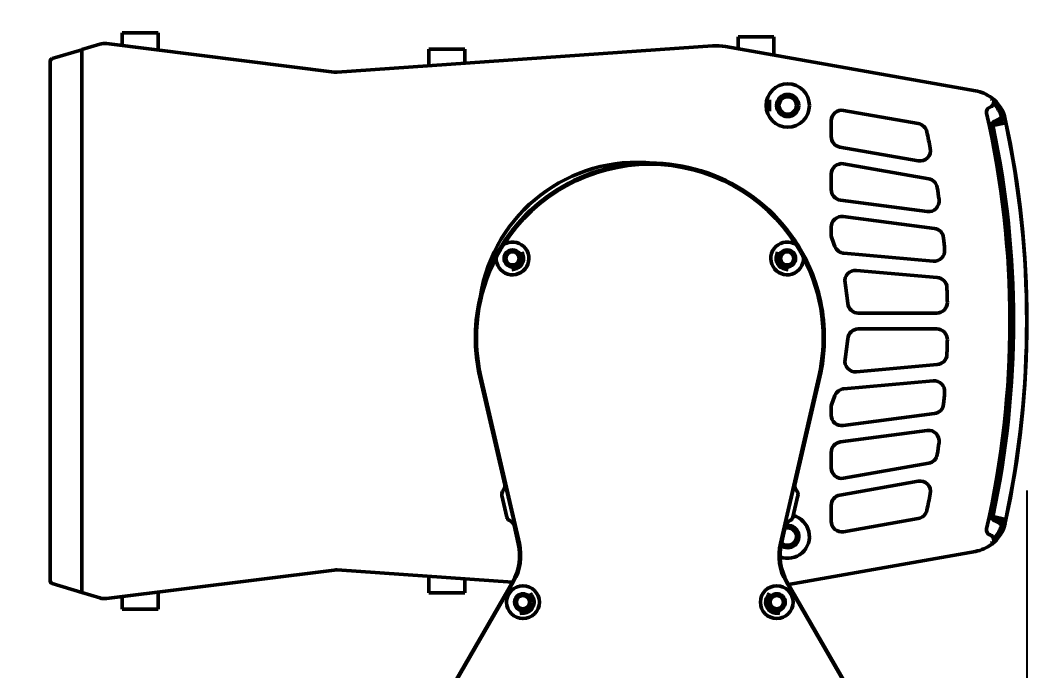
# Model space of a CAD drawing. Header units: millimetres. Extents: x 100 to 5488, y 100 to 4218.
# Drawn here: x 5159.2 to 5349.6, y 1437 to 1560.1 of the extents above; entities that cross this region are included whole.
import ezdxf

# ---------------------------------------------------------------- set-up
doc = ezdxf.new("R2010")
doc.units = ezdxf.units.MM
doc.header["$LTSCALE"] = 20
doc.layers.add('Dimension (ANSI)', color=7, linetype='Continuous', lineweight=25)
doc.layers.add('Visible (ANSI)', color=7, linetype='Continuous', lineweight=50)
doc.styles.add('My Text', font='tahoma.ttf')
doc.dimstyles.new('My Dimension - mm [in] (ANSI)', dxfattribs={"dimscale": 20, "dimtxt": 0.7, "dimasz": 2.5, "dimexe": 3.175, "dimexo": 1.6002, "dimgap": 0.8, "dimtad": 0, "dimtoh": 1, "dimrnd": 1e-08, "dimzin": 4, "dimdsep": 46, "dimtxsty": 'My Text', "dimcen": 0.09, "dimdle": 10, "dimclrd": 1, "dimclre": 1, "dimclrt": 1, "dimadec": 1, "dimazin": 1, "dimtfac": 4.354286, "dimtofl": 0, "dimtmove": 0, "dimatfit": 3, "dimfxl": 1, "dimtolj": 1, "dimtzin": 4, "dimlwd": -1, "dimlwe": -1, "dimarcsym": 0})

# ---------------------------------------------------------------- blocks, each defined once
blk = doc.blocks.new('*D22')
at = {"layer": 'Defpoints', "color": 0, "transparency": 16777216}
for p in [(5349.57, 1503.17), (5164.87, 1454.57), (5164.87, 1247.03)]:
    blk.add_point(p, dxfattribs=at)
at = {"layer": 'Dimension (ANSI)', "color": 1, "transparency": 16777216}
for p, q in [((5349.57, 1471.16), (5349.57, 1183.53)), ((5164.87, 1422.57), (5164.87, 1183.53)), ((5164.87, 1247.03), (5114.87, 1247.03)), ((5299.57, 1247.03), (5214.87, 1247.03))]:
    blk.add_line(p, q, dxfattribs=at)
for points in [[(5214.87, 1255.36), (5214.87, 1238.7), (5164.87, 1247.03)], [(5299.57, 1255.36), (5299.57, 1238.7), (5349.57, 1247.03)]]:
    blk.add_solid(points, dxfattribs=at)
at = {"layer": 'Dimension (ANSI)', "color": 1, "transparency": 16777216, "insert": (5007.44, 1256.19), "char_height": 14, "attachment_point": 2, "style": 'My Text'}
blk.add_mtext('\\A1;184.70 mm [7.272 in]', dxfattribs=at)
blk = doc.blocks.new('*D23')
at = {"layer": 'Defpoints', "color": 0, "transparency": 16777216}
for p in [(5011.97, 1557.67), (5178.47, 1557.67), (5258.29, 1311.99)]:
    blk.add_point(p, dxfattribs=at)
at = {"layer": 'Dimension (ANSI)', "color": 1, "transparency": 16777216}
for p, q in [((5061.97, 1651.34), (5011.97, 1651.34)), ((5011.97, 1651.34), (5011.97, 1557.67)), ((5146.47, 1557.67), (4948.47, 1557.67)), ((5011.97, 1361.99), (5011.97, 1507.67)), ((5226.29, 1311.99), (4948.47, 1311.99))]:
    blk.add_line(p, q, dxfattribs=at)
for points in [[(5003.63, 1507.67), (5020.3, 1507.67), (5011.97, 1557.67)], [(5003.63, 1361.99), (5020.3, 1361.99), (5011.97, 1311.99)]]:
    blk.add_solid(points, dxfattribs=at)
at = {"layer": 'Dimension (ANSI)', "color": 1, "transparency": 16777216, "insert": (5169.94, 1660.5), "char_height": 14, "attachment_point": 2, "style": 'My Text'}
blk.add_mtext('\\A1;245.67 mm [9.672 in]', dxfattribs=at)
blk = doc.blocks.new('*D24')
at = {"layer": 'Defpoints', "color": 0, "transparency": 16777216}
for p in [(5102.12, 1557.67), (5178.47, 1557.67), (5232.55, 1338.01)]:
    blk.add_point(p, dxfattribs=at)
at = {"layer": 'Dimension (ANSI)', "color": 1, "transparency": 16777216}
for p, q in [((5152.12, 1607.67), (5102.12, 1607.67)), ((5102.12, 1607.67), (5102.12, 1557.67)), ((5146.47, 1557.67), (5038.62, 1557.67)), ((5102.12, 1388.01), (5102.12, 1507.67)), ((5200.54, 1338.01), (5038.62, 1338.01))]:
    blk.add_line(p, q, dxfattribs=at)
for points in [[(5093.78, 1507.67), (5110.45, 1507.67), (5102.12, 1557.67)], [(5093.78, 1388.01), (5110.45, 1388.01), (5102.12, 1338.01)]]:
    blk.add_solid(points, dxfattribs=at)
at = {"layer": 'Dimension (ANSI)', "color": 1, "transparency": 16777216, "insert": (5260.09, 1616.82), "char_height": 14, "attachment_point": 2, "style": 'My Text'}
blk.add_mtext('\\A1;219.66 mm [8.648 in]', dxfattribs=at)

msp = doc.modelspace()

# ---------------------------------------------------------------- linework, layer by layer
at = {"layer": 'Visible (ANSI)'}
for p, q in [((5178.472, 1557.667), (5185.272, 1557.667)), ((5178.472, 1557.667), (5178.472, 1555.252)), ((5185.272, 1557.667), (5185.272, 1554.402)), ((5294.972, 1556.867), (5301.772, 1556.867)), ((5294.972, 1556.867), (5294.972, 1554.634)), ((5301.772, 1556.867), (5301.772, 1553.435)), ((5165.228, 1552.774), (5170.872, 1554.467)), ((5170.872, 1554.463), (5165.229, 1552.774)), ((5174.256, 1555.518), (5170.872, 1554.503)), ((5170.872, 1554.111), (5170.872, 1554.503)), ((5170.872, 1554.111), (5170.872, 1553.067)), ((5218.587, 1550.238), (5175.504, 1555.623)), ((5290.173, 1555.177), (5219.161, 1550.222)), ((5236.472, 1554.567), (5243.272, 1554.567)), ((5236.472, 1554.567), (5236.472, 1551.43)), ((5243.272, 1554.567), (5243.272, 1551.904)), ((5339.872, 1546.717), (5292.615, 1555.049)), ((5164.872, 1552.294), (5164.872, 1552.295)), ((5164.872, 1552.293), (5164.872, 1552.295)), ((5164.872, 1552.291), (5164.872, 1552.293)), ((5164.872, 1552.291), (5164.872, 1552.286)), ((5164.872, 1552.283), (5164.872, 1552.287)), ((5164.872, 1552.279), (5164.872, 1552.283)), ((5164.872, 1552.279), (5164.872, 1552.273)), ((5170.872, 1553.067), (5170.872, 1453.266)), ((5170.872, 1553.061), (5170.872, 1453.273)), ((5164.872, 1454.574), (5164.872, 1551.76)), ((5339.872, 1546.717), (5339.873, 1546.716)), ((5300.934, 1544.984), (5300.934, 1542.85)), ((5329.073, 1540.497), (5314.947, 1542.988)), ((5342.643, 1543.614), (5342.659, 1543.619)), ((5312.6, 1538.03), (5312.6, 1541.018)), ((5343.177, 1540.146), (5345.623, 1540.666)), ((5344.642, 1541.167), (5345.053, 1541.167)), ((5314.253, 1536.06), (5329.037, 1533.453)), ((5331.039, 1530.054), (5314.947, 1532.891)), ((5312.6, 1528.009), (5312.6, 1530.922)), ((5314.339, 1526.026), (5330.761, 1523.864)), ((5332.129, 1520.658), (5314.861, 1522.931)), ((5312.6, 1519.419), (5312.6, 1520.948)), ((5315.006, 1515.968), (5331.888, 1514.491)), ((5332.661, 1511.412), (5317.355, 1512.751)), ((5332.569, 1504.667), (5317.726, 1504.667)), ((5317.726, 1501.667), (5332.569, 1501.667)), ((5317.355, 1493.583), (5332.661, 1494.922)), ((5246.142, 1492.589), (5250.854, 1472.179)), ((5253.606, 1461.133), (5246.334, 1492.633)), ((5310.252, 1492.633), (5302.98, 1461.133)), ((5305.732, 1472.179), (5310.444, 1492.589)), ((5331.888, 1491.843), (5315.006, 1490.366)), ((5312.6, 1485.385), (5312.6, 1486.915)), ((5314.861, 1483.403), (5332.129, 1485.676)), ((5330.761, 1482.47), (5314.339, 1480.308)), ((5312.6, 1475.412), (5312.6, 1478.325)), ((5314.947, 1473.442), (5331.039, 1476.28)), ((5329.037, 1472.88), (5314.253, 1470.274)), ((5250.291, 1470.172), (5251.228, 1466.114)), ((5250.728, 1471.424), (5250.418, 1470.927)), ((5252.48, 1465.704), (5251.236, 1471.09)), ((5305.35, 1471.09), (5304.106, 1465.704)), ((5305.358, 1466.114), (5306.295, 1470.172)), ((5306.169, 1470.927), (5305.858, 1471.424)), ((5312.6, 1465.315), (5312.6, 1468.304)), ((5251.673, 1465.491), (5252.169, 1465.181)), ((5252.614, 1464.558), (5253.408, 1461.118)), ((5303.178, 1461.118), (5303.972, 1464.558)), ((5304.417, 1465.181), (5304.914, 1465.491)), ((5314.947, 1463.346), (5329.073, 1465.836)), ((5345.623, 1465.667), (5343.177, 1466.187)), ((5344.642, 1465.167), (5345.282, 1465.167)), ((5342.659, 1462.714), (5342.644, 1462.72)), ((5304.539, 1453.387), (5339.873, 1459.617)), ((5175.504, 1450.711), (5218.587, 1456.096)), ((5219.161, 1456.112), (5252.286, 1453.8)), ((5236.472, 1451.767), (5236.472, 1454.904)), ((5164.872, 1454.06), (5164.872, 1454.054)), ((5164.872, 1454.051), (5164.872, 1454.054)), ((5164.872, 1454.046), (5164.872, 1454.051)), ((5164.872, 1454.048), (5164.872, 1454.042)), ((5164.872, 1454.042), (5164.872, 1454.042)), ((5164.872, 1454.039), (5164.872, 1454.041)), ((5164.872, 1454.04), (5164.872, 1454.039)), ((5164.872, 1454.039), (5164.872, 1454.039)), ((5170.872, 1451.867), (5165.228, 1453.56)), ((5170.872, 1451.87), (5165.229, 1453.56)), ((5170.872, 1453.266), (5170.872, 1452.222)), ((5252.315, 1453.85), (5229.824, 1415.057)), ((5230.083, 1415.081), (5252.519, 1453.878)), ((5243.272, 1451.767), (5243.272, 1454.429)), ((5304.067, 1453.878), (5326.503, 1415.081)), ((5326.763, 1415.057), (5304.271, 1453.85)), ((5170.872, 1452.222), (5170.872, 1451.83)), ((5170.872, 1451.83), (5174.256, 1450.815)), ((5178.472, 1448.667), (5178.472, 1451.082)), ((5185.272, 1448.667), (5185.272, 1451.932)), ((5243.272, 1451.767), (5236.472, 1451.767)), ((5185.272, 1448.667), (5178.472, 1448.667))]:
    msp.add_line(p, q, dxfattribs=at)
for centre, radius in [((5304.372, 1543.917), 4.1), ((5304.372, 1543.917), 2.1), ((5304.372, 1543.917), 1.65), ((5252.312, 1515.012), 1.6), ((5252.312, 1515.012), 1.25), ((5304.274, 1515.012), 1.6), ((5304.274, 1515.012), 1.25), ((5254.293, 1450.012), 3.1), ((5302.293, 1450.012), 3.1), ((5254.293, 1450.012), 1.6), ((5254.293, 1450.012), 1.25), ((5302.293, 1450.012), 1.6), ((5302.293, 1450.012), 1.25)]:
    msp.add_circle(centre, radius, dxfattribs=at)
for centre, radius, start, end in [((5175.128, 1552.611), 3.035, 82.87498, 106.69924), ((5290.872, 1545.167), 10.035, 80, 93.99175), ((5165.372, 1552.295), 0.5, 106.69924, 180), ((5218.954, 1553.18), 2.965, 262.87498, 273.99175), ((5338.652, 1539.788), 7.035, 52.3443, 80.01233), ((5338.479, 1539.657), 6.701, 50.83839, 50.83873), ((5338.652, 1539.788), 7.035, 12.2211, 52.3443), ((5338.445, 1539.763), 7, 46.44096, 46.44163), ((5338.48, 1539.658), 7, 46.58582, 46.58635), ((5338.445, 1539.763), 7, 13.63891, 45.94598), ((5338.48, 1539.657), 7, 22.48921, 46.16033), ((5314.6, 1541.018), 2, 80, 180), ((5342.965, 1542.667), 1, 109.16056, 192.83335), ((5338.479, 1539.657), 6.701, 44.21143, 44.21163), ((5338.48, 1539.657), 6.7, 22.48921, 43.94355), ((5169.572, 1503.167), 176.835, 347.16665, 12.83335), ((5345.315, 1538.167), 3.3, 108.83889, 147.27839), ((5345.315, 1538.167), 3, 108.83889, 153.42238), ((5344.024, 1541.953), 0.7, 288.8389, 22.4892), ((5344.024, 1541.953), 1, 288.8389, 22.4892), ((5345.053, 1541.367), 0.2, 270, 13.45379), ((5169.572, 1503.167), 180.035, 347.7789, 12.2211), ((5328.726, 1538.528), 2, 12.52648, 80), ((5169.572, 1503.167), 165.035, 11.41108, 12.52648), ((5169.572, 1503.167), 177.5, 348.07193, 11.92829), ((5169.572, 1503.167), 180, 348.07148, 11.92829), ((5314.6, 1538.03), 2, 180, 260), ((5329.384, 1535.423), 2, 260, 11.41108), ((5345.315, 1538.167), 3, 229.10428, 237.96375), ((5342.663, 1533.928), 2, 42.20492, 57.96375), ((5278.293, 1500.012), 33, 346.16659, 193.83341), ((5278.293, 1500.012), 32.997, 347, 193), ((5275.872, 1503.167), 30, 84.03369, 170.96631), ((5278.293, 1500.012), 32.8, 32.43021, 147.56978), ((5314.6, 1530.922), 2, 80, 180), ((5330.692, 1528.084), 2, 8.79125, 80), ((5314.6, 1528.009), 2, 180, 262.5), ((5169.572, 1503.167), 165.035, 7.99636, 8.79125), ((5331.022, 1525.847), 2, 262.5, 7.99636), ((5314.6, 1520.948), 2, 82.5, 180), ((5331.868, 1518.675), 2, 5.45829, 82.5), ((5252.312, 1515.012), 3.1, 176.65782, 123.34311), ((5304.274, 1515.012), 3.1, 56.65683, 3.34346), ((5314.6, 1519.419), 2, 180, 202.76533), ((5275.872, 1503.167), 40, 20.62331, 22.76533), ((5169.572, 1503.167), 165.035, 4.68503, 5.45829), ((5259.867, 1517.641), 5.899, 193.71823, 199.18996), ((5296.72, 1517.641), 5.898, 340.80909, 346.28085), ((5315.181, 1517.96), 2, 200.62331, 265), ((5332.062, 1516.483), 2, 265, 4.68503), ((5278.293, 1500.012), 32.8, 152.43031, 193), ((5252.312, 1515.012), 2.1, 280.81346, 19.18654), ((5304.274, 1515.012), 2.1, 160.81346, 259.18654), ((5278.293, 1500.012), 32.8, 347, 27.56982), ((5253.812, 1507.155), 5.898, 100.80909, 106.28088), ((5302.774, 1507.155), 5.899, 73.71823, 79.18996), ((5317.18, 1510.758), 2, 85, 190.41366), ((5275.872, 1503.167), 40, 4.78019, 10.41366), ((5332.487, 1509.419), 2, 2.19787, 85), ((5169.572, 1503.167), 165.035, 1.23011, 2.19787), ((5317.726, 1506.667), 2, 184.78019, 270), ((5332.569, 1506.667), 2, 270, 1.23011), ((5317.726, 1499.667), 2, 90, 175.21981), ((5332.569, 1499.667), 2, 358.76989, 90), ((5275.872, 1503.167), 40, 349.58634, 355.21981), ((5169.572, 1503.167), 165.035, 357.80213, 358.76989), ((5332.487, 1496.914), 2, 275, 357.80213), ((5317.18, 1495.575), 2, 169.58634, 275), ((5332.062, 1489.85), 2, 355.31497, 95), ((5315.181, 1488.373), 2, 95, 159.37669), ((5169.572, 1503.167), 165.035, 354.54171, 355.31497), ((5314.6, 1486.915), 2, 157.23467, 180), ((5275.872, 1503.167), 40, 337.23467, 339.37669), ((5331.868, 1487.659), 2, 277.5, 354.54171), ((5314.6, 1485.385), 2, 180, 277.5), ((5331.022, 1480.487), 2, 352.00364, 97.5), ((5314.6, 1478.325), 2, 97.5, 180), ((5169.572, 1503.167), 165.035, 351.20875, 352.00364), ((5330.692, 1478.249), 2, 280, 351.20875), ((5314.6, 1475.412), 2, 180, 280), ((5329.384, 1470.911), 2, 348.58892, 100), ((5314.6, 1468.304), 2, 100, 180), ((5169.572, 1503.167), 165.035, 347.47352, 348.58892), ((5169.59, 1503.167), 177, 348.07154, 349.3996), ((5345.315, 1468.167), 3, 122.03625, 130.89572), ((5342.663, 1472.405), 2, 302.03625, 317.79508), ((5304.372, 1462.417), 4.1, 249.34598, 75.19797), ((5328.726, 1467.806), 2, 280, 347.47352), ((5345.315, 1468.167), 3.3, 212.72161, 251.16111), ((5345.315, 1468.167), 3, 206.57762, 251.16111), ((5304.372, 1462.417), 2.1, 232.70955, 101.50645), ((5314.6, 1465.315), 2, 180, 280), ((5338.652, 1466.545), 7.035, 307.65944, 347.7789), ((5338.684, 1466.613), 7, 310.23673, 345.98989), ((5344.024, 1464.381), 0.7, 337.5108, 71.1611), ((5344.024, 1464.381), 1, 337.5108, 71.1611), ((5345.282, 1464.967), 0.2, 345.98989, 90), ((5304.372, 1462.417), 1.65, 225.13485, 108.86515), ((5342.965, 1463.667), 1, 167.16665, 250.8394), ((5338.48, 1466.676), 6.7, 316.05646, 337.51079), ((5338.48, 1466.676), 7, 313.83967, 337.51079), ((5243.661, 1458.867), 10.003, 329.89537, 13), ((5243.862, 1458.884), 10, 329.95952, 13), ((5312.724, 1458.884), 10, 167, 210.04048), ((5312.925, 1458.867), 10.003, 167, 210.10463), ((5338.652, 1466.545), 7.035, 280, 307.65944), ((5338.479, 1466.677), 6.701, 309.16128, 309.16162), ((5338.684, 1466.613), 7, 309.40944, 309.41085), ((5338.479, 1466.677), 6.701, 315.78837, 315.78856), ((5338.48, 1466.676), 6.999, 313.41365, 313.41417), ((5218.954, 1453.154), 2.965, 86.00825, 97.12502), ((5165.372, 1454.039), 0.5, 180, 253.30076), ((5254.293, 1450.012), 2.1, 268.74164, 36.95056), ((5260.685, 1454.82), 5.899, 211.4815, 216.95313), ((5302.293, 1450.012), 2.1, 143.04944, 271.25836), ((5295.901, 1454.82), 5.899, 323.04701, 328.51867), ((5175.128, 1453.722), 3.035, 253.30076, 277.12502), ((5254.117, 1442.015), 5.898, 88.7375, 94.20932), ((5302.469, 1442.015), 5.899, 85.78982, 91.26158)]:
    msp.add_arc(centre, radius, start, end, dxfattribs=at)
for centre, major_axis, ratio, start_param, end_param in [((5342.338, 1544.566), (0.948, 0.318), 0.9997793, 4.7160998, 6.8732805), ((5249.88, 1471.954), (0.848, -0.53), 0.9996955, 0, 0.7852459), ((5306.706, 1471.954), (-0.848, -0.53), 0.9996955, 5.4979394, 6.2831853), ((5251.266, 1470.397), (-0.848, 0.53), 0.9996955, 0, 0.7852459), ((5305.32, 1470.397), (0.848, 0.53), 0.9996955, 5.4979394, 6.2831853), ((5252.203, 1466.339), (-0.53, -0.848), 0.9996955, 5.4979394, 6.2831853), ((5251.639, 1464.332), (0.53, 0.848), 0.9996955, 5.4979394, 6.2831853), ((5304.947, 1464.332), (-0.53, 0.848), 0.9996955, 0, 0.7852459), ((5304.384, 1466.339), (0.53, -0.848), 0.9996955, 0, 0.7852459), ((5342.338, 1461.767), (-0.948, 0.318), 0.9997793, 2.5522674, 4.7090382)]:
    msp.add_ellipse(centre, major_axis=major_axis, ratio=ratio, start_param=start_param, end_param=end_param, dxfattribs=at)
for points, knots in [([(5164.872, 1552.291), (5164.871, 1552.345), (5164.88, 1552.386), (5164.903, 1552.47), (5164.92, 1552.506), (5164.966, 1552.588), (5164.988, 1552.609), (5164.988, 1552.609), (5164.966, 1552.587), (5164.92, 1552.503), (5164.903, 1552.467), (5164.88, 1552.383), (5164.871, 1552.342), (5164.872, 1552.288)], [-0.5608719, -0.5608719, -0.5608719, -0.5608719, -0.52932972, -0.52932972, -0.48752687, -0.48752687, -0.40392117, -0.40392117, -0.32031547, -0.32031547, -0.27851262, -0.27851262, -0.24685997, -0.24685997, -0.24685997, -0.24685997]), ([(5164.872, 1552.279), (5164.872, 1552.334), (5164.881, 1552.376), (5164.905, 1552.46), (5164.923, 1552.497), (5164.972, 1552.581), (5164.994, 1552.603), (5164.994, 1552.603), (5164.972, 1552.582), (5164.923, 1552.499), (5164.905, 1552.463), (5164.881, 1552.378), (5164.871, 1552.335), (5164.872, 1552.279)], [0.24936323, 0.24936323, 0.24936323, 0.24936323, 0.28120832, 0.28120832, 0.32341099, 0.32341099, 0.40781633, 0.40781633, 0.49222168, 0.49222168, 0.53442435, 0.53442435, 0.56699802, 0.56699802, 0.56699802, 0.56699802]), ([(5164.872, 1552.272), (5164.872, 1552.272), (5164.872, 1552.269), (5164.872, 1552.265), (5164.872, 1552.258), (5164.872, 1552.248), (5164.872, 1552.233), (5164.872, 1552.226), (5164.872, 1552.219), (5164.872, 1552.211), (5164.872, 1552.188), (5164.872, 1552.159), (5164.872, 1552.124), (5164.872, 1552.119), (5164.872, 1552.115), (5164.872, 1552.11), (5164.872, 1552.069), (5164.872, 1552.021), (5164.872, 1551.97), (5164.872, 1551.967), (5164.872, 1551.963), (5164.872, 1551.959), (5164.872, 1551.912), (5164.872, 1551.862), (5164.872, 1551.808), (5164.872, 1551.792), (5164.872, 1551.776), (5164.872, 1551.76)], [0.00126813, 0.00126813, 0.00126813, 0.00126813, 0.10097162, 0.10097162, 0.10097162, 0.25, 0.25, 0.25, 0.31438718, 0.31438718, 0.31438718, 0.5, 0.5, 0.5, 0.5248581, 0.5248581, 0.5248581, 0.73465201, 0.73465201, 0.73465201, 0.75, 0.75, 0.75, 0.94317218, 0.94317218, 0.94317218, 1, 1, 1, 1]), ([(5342.643, 1543.614), (5342.643, 1543.614), (5342.642, 1543.613), (5342.641, 1543.613), (5342.64, 1543.612), (5342.638, 1543.612), (5342.636, 1543.611)], [0.53159724, 0.53159724, 0.53159724, 0.53159724, 0.66666667, 0.66666667, 0.66666667, 1, 1, 1, 1]), ([(5345.685, 1540.371), (5345.674, 1540.425), (5345.664, 1540.472), (5345.655, 1540.516), (5345.645, 1540.559), (5345.637, 1540.598), (5345.631, 1540.624), (5345.626, 1540.65), (5345.623, 1540.666), (5345.623, 1540.666)], [0.00000001, 0.00000001, 0.00000001, 0.00000001, 0.33333333, 0.33333333, 0.33333333, 0.66666667, 0.66666667, 0.66666667, 1, 1, 1, 1]), ([(5343.177, 1540.146), (5343.177, 1540.147), (5343.18, 1540.131), (5343.186, 1540.105), (5343.192, 1540.079), (5343.2, 1540.04), (5343.209, 1539.997), (5343.218, 1539.954), (5343.228, 1539.907), (5343.239, 1539.854)], [0, 0, 0, 0, 0.3333333, 0.3333333, 0.3333333, 0.6666667, 0.6666667, 0.6666667, 1, 1, 1, 1]), ([(5249.218, 1515.192), (5249.421, 1515.582), (5249.656, 1516.012), (5250.136, 1516.842), (5250.381, 1517.243), (5250.608, 1517.601)], [-1.91898718, -1.91898718, -1.91898718, -1.91898718, -1.77973988, -1.77973988, -1.64579305, -1.64579305, -1.64579305, -1.64579305]), ([(5305.978, 1517.601), (5306.222, 1517.217), (5306.469, 1516.809), (5306.928, 1516.014), (5307.158, 1515.596), (5307.369, 1515.192)], [-1.90060924, -1.90060924, -1.90060924, -1.90060924, -1.76294705, -1.76294705, -1.62528314, -1.62528314, -1.62528314, -1.62528314]), ([(5251.236, 1471.09), (5251.226, 1471.134), (5251.216, 1471.178), (5251.206, 1471.221), (5251.186, 1471.306), (5251.167, 1471.389), (5251.148, 1471.469), (5251.13, 1471.545), (5251.112, 1471.619), (5251.095, 1471.689), (5251.085, 1471.732), (5251.075, 1471.773), (5251.066, 1471.812), (5251.05, 1471.878), (5251.035, 1471.939), (5251.021, 1471.996), (5251.013, 1472.028), (5251.006, 1472.059), (5250.998, 1472.089)], [0, 0, 0, 0, 0.1120122, 0.1120122, 0.1120122, 0.3333333, 0.3333333, 0.3333333, 0.5409431, 0.5409431, 0.5409431, 0.6666667, 0.6666667, 0.6666667, 0.878397, 0.878397, 0.878397, 1, 1, 1, 1]), ([(5305.588, 1472.089), (5305.574, 1472.032), (5305.559, 1471.972), (5305.543, 1471.906), (5305.536, 1471.877), (5305.528, 1471.846), (5305.521, 1471.815), (5305.5, 1471.73), (5305.478, 1471.638), (5305.455, 1471.54), (5305.45, 1471.52), (5305.446, 1471.5), (5305.441, 1471.479), (5305.412, 1471.358), (5305.382, 1471.229), (5305.35, 1471.09)], [0, 0, 0, 0, 0.2305198, 0.2305198, 0.2305198, 0.3333333, 0.3333333, 0.3333333, 0.6106862, 0.6106862, 0.6106862, 0.6666667, 0.6666667, 0.6666667, 1, 1, 1, 1]), ([(5343.239, 1466.48), (5343.236, 1466.462), (5343.232, 1466.444), (5343.224, 1466.408), (5343.22, 1466.39), (5343.21, 1466.339), (5343.203, 1466.308), (5343.191, 1466.253), (5343.186, 1466.229), (5343.181, 1466.204), (5343.179, 1466.198), (5343.178, 1466.189), (5343.177, 1466.187), (5343.177, 1466.187)], [-0.046846671, -0.046846671, -0.046846671, -0.046846671, -0.041180442, -0.041180442, -0.035539436, -0.035539436, -0.024216946, -0.024216946, -0.012094571, -0.012094571, -0.006062311, -0.006062311, -0.000054427, -0.000054427, -0.000054427, -0.000054427]), ([(5252.704, 1464.701), (5252.692, 1464.758), (5252.678, 1464.82), (5252.664, 1464.886), (5252.658, 1464.915), (5252.651, 1464.946), (5252.644, 1464.977), (5252.625, 1465.062), (5252.605, 1465.155), (5252.582, 1465.253), (5252.578, 1465.273), (5252.573, 1465.293), (5252.569, 1465.314), (5252.542, 1465.435), (5252.512, 1465.565), (5252.48, 1465.704)], [0, 0, 0, 0, 0.2305914, 0.2305914, 0.2305914, 0.3333333, 0.3333333, 0.3333333, 0.610748, 0.610748, 0.610748, 0.6666667, 0.6666667, 0.6666667, 1, 1, 1, 1]), ([(5304.106, 1465.704), (5304.096, 1465.659), (5304.086, 1465.615), (5304.076, 1465.572), (5304.056, 1465.483), (5304.036, 1465.397), (5304.018, 1465.315), (5304.001, 1465.242), (5303.985, 1465.171), (5303.97, 1465.103), (5303.96, 1465.06), (5303.951, 1465.017), (5303.942, 1464.977), (5303.928, 1464.912), (5303.915, 1464.852), (5303.902, 1464.795), (5303.895, 1464.763), (5303.889, 1464.732), (5303.882, 1464.701)], [0, 0, 0, 0, 0.10808508, 0.10808508, 0.10808508, 0.33333333, 0.33333333, 0.33333333, 0.53562247, 0.53562247, 0.53562247, 0.66666667, 0.66666667, 0.66666667, 0.87780997, 0.87780997, 0.87780997, 1, 1, 1, 1]), ([(5345.623, 1465.667), (5345.623, 1465.668), (5345.623, 1465.67), (5345.625, 1465.678), (5345.626, 1465.683), (5345.631, 1465.705), (5345.635, 1465.726), (5345.646, 1465.779), (5345.653, 1465.812), (5345.665, 1465.866), (5345.669, 1465.885), (5345.677, 1465.923), (5345.681, 1465.943), (5345.685, 1465.962)], [0.000054426, 0.000054426, 0.000054426, 0.000054426, 0.00568739, 0.00568739, 0.011344875, 0.011344875, 0.022712286, 0.022712286, 0.034821906, 0.034821906, 0.040854775, 0.040854775, 0.046914313, 0.046914313, 0.046914313, 0.046914313]), ([(5342.636, 1462.722), (5342.638, 1462.722), (5342.64, 1462.721), (5342.641, 1462.721), (5342.642, 1462.72), (5342.643, 1462.72), (5342.644, 1462.72)], [0, 0, 0, 0, 0.33333333, 0.33333333, 0.33333333, 0.4715121, 0.4715121, 0.4715121, 0.4715121]), ([(5164.988, 1453.725), (5164.988, 1453.725), (5164.966, 1453.746), (5164.92, 1453.83), (5164.903, 1453.866), (5164.88, 1453.95), (5164.871, 1453.992), (5164.872, 1454.046)], [0.40395392, 0.40395392, 0.40395392, 0.40395392, 0.48753282, 0.48753282, 0.52933619, 0.52933619, 0.56099006, 0.56099006, 0.56099006, 0.56099006]), ([(5164.872, 1454.042), (5164.871, 1453.988), (5164.88, 1453.947), (5164.903, 1453.864), (5164.92, 1453.828), (5164.966, 1453.745), (5164.988, 1453.724), (5164.988, 1453.725), (5164.988, 1453.725), (5164.988, 1453.725)], [0.24705167, 0.24705167, 0.24705167, 0.24705167, 0.27851601, 0.27851601, 0.32031937, 0.32031937, 0.4039261, 0.4039261, 0.40395392, 0.40395392, 0.40395392, 0.40395392]), ([(5164.872, 1454.574), (5164.872, 1454.545), (5164.872, 1454.517), (5164.872, 1454.49), (5164.872, 1454.45), (5164.872, 1454.412), (5164.872, 1454.376), (5164.872, 1454.361), (5164.872, 1454.346), (5164.872, 1454.331), (5164.872, 1454.287), (5164.872, 1454.245), (5164.872, 1454.21), (5164.872, 1454.206), (5164.872, 1454.202), (5164.872, 1454.199), (5164.872, 1454.16), (5164.872, 1454.13), (5164.872, 1454.107), (5164.872, 1454.105), (5164.872, 1454.103), (5164.872, 1454.101), (5164.872, 1454.081), (5164.872, 1454.069), (5164.872, 1454.064), (5164.872, 1454.063), (5164.872, 1454.062), (5164.872, 1454.062)], [0, 0, 0, 0, 0.10101384, 0.10101384, 0.10101384, 0.25, 0.25, 0.25, 0.31153856, 0.31153856, 0.31153856, 0.5, 0.5, 0.5, 0.52016103, 0.52016103, 0.52016103, 0.73046206, 0.73046206, 0.73046206, 0.75, 0.75, 0.75, 0.94254521, 0.94254521, 0.94254521, 0.99872473, 0.99872473, 0.99872473, 0.99872473]), ([(5164.994, 1453.731), (5164.994, 1453.731), (5164.938, 1453.778), (5164.885, 1453.941), (5164.873, 1453.992), (5164.872, 1454.055)], [-0.58807697, -0.58807697, -0.58807697, -0.58807697, -0.46867744, -0.46867744, -0.43386827, -0.43386827, -0.43386827, -0.43386827]), ([(5164.872, 1454.054), (5164.872, 1453.99), (5164.885, 1453.938), (5164.938, 1453.776), (5164.994, 1453.73), (5164.994, 1453.731), (5164.994, 1453.731), (5164.994, 1453.731)], [-0.74283482, -0.74283482, -0.74283482, -0.74283482, -0.70758883, -0.70758883, -0.58813314, -0.58813314, -0.58807697, -0.58807697, -0.58807697, -0.58807697])]:
    msp.add_open_spline(points, degree=3, knots=knots, dxfattribs=at)
msp.add_open_spline([(5164.872, 1454.054), (5164.872, 1454.054), (5164.872, 1454.054), (5164.872, 1454.054)], degree=3, dxfattribs=at)

# ---------------------------------------------------------------- dimensions: what is measured, and where the dimension line sits
at = {"layer": 'Dimension (ANSI)', "color": 1, "true_color": 0xff0000}
for base, p1, p2, angle, text, override, picture, middle in [((5011.9665, 1557.6668), (5258.2931, 1311.9921), (5178.4721, 1557.6668), 90, '<> mm [9.672 in]', {"dimgap": 0.8, "dimtih": 1, "dimtoh": 1, "dimdec": 2, "dimpost": '', "dimtol": 0, "dimlim": 0, "dimtp": 0, "dimtm": 0, "dimtdec": 2, "dimtmove": 1, "dimatfit": 2}, '*D23', (5015.7453, 1651.3384)), ((5102.1153, 1557.6668), (5232.5474, 1338.0117), (5178.4721, 1557.6668), 270, '<> mm [8.648 in]', {"dimgap": 0.8, "dimtih": 1, "dimtoh": 1, "dimdec": 2, "dimpost": '', "dimtol": 0, "dimlim": 0, "dimtp": 0, "dimtm": 0, "dimtdec": 2, "dimtmove": 1, "dimatfit": 2}, '*D24', (5104.7415, 1598.3097)), ((5164.872, 1247.031), (5349.572, 1503.166), (5164.872, 1454.574), 180, '<> mm [7.272 in]', {"dimgap": 0.8, "dimtoh": 0, "dimdec": 2, "dimpost": '', "dimtol": 0, "dimlim": 0, "dimtp": 0, "dimtm": 0, "dimtdec": 2, "dimatfit": 2}, '*D22', (5007.444, 1247.031))]:
    dim = msp.add_linear_dim(base=base, p1=p1, p2=p2, angle=angle, text=text, dimstyle='My Dimension - mm [in] (ANSI)', override=override, dxfattribs=at)
    dim.commit()
    dim.dimension.update_dxf_attribs({"geometry": picture, "text_midpoint": middle, "dimtype": 160})

doc.saveas('drawing.dxf')
